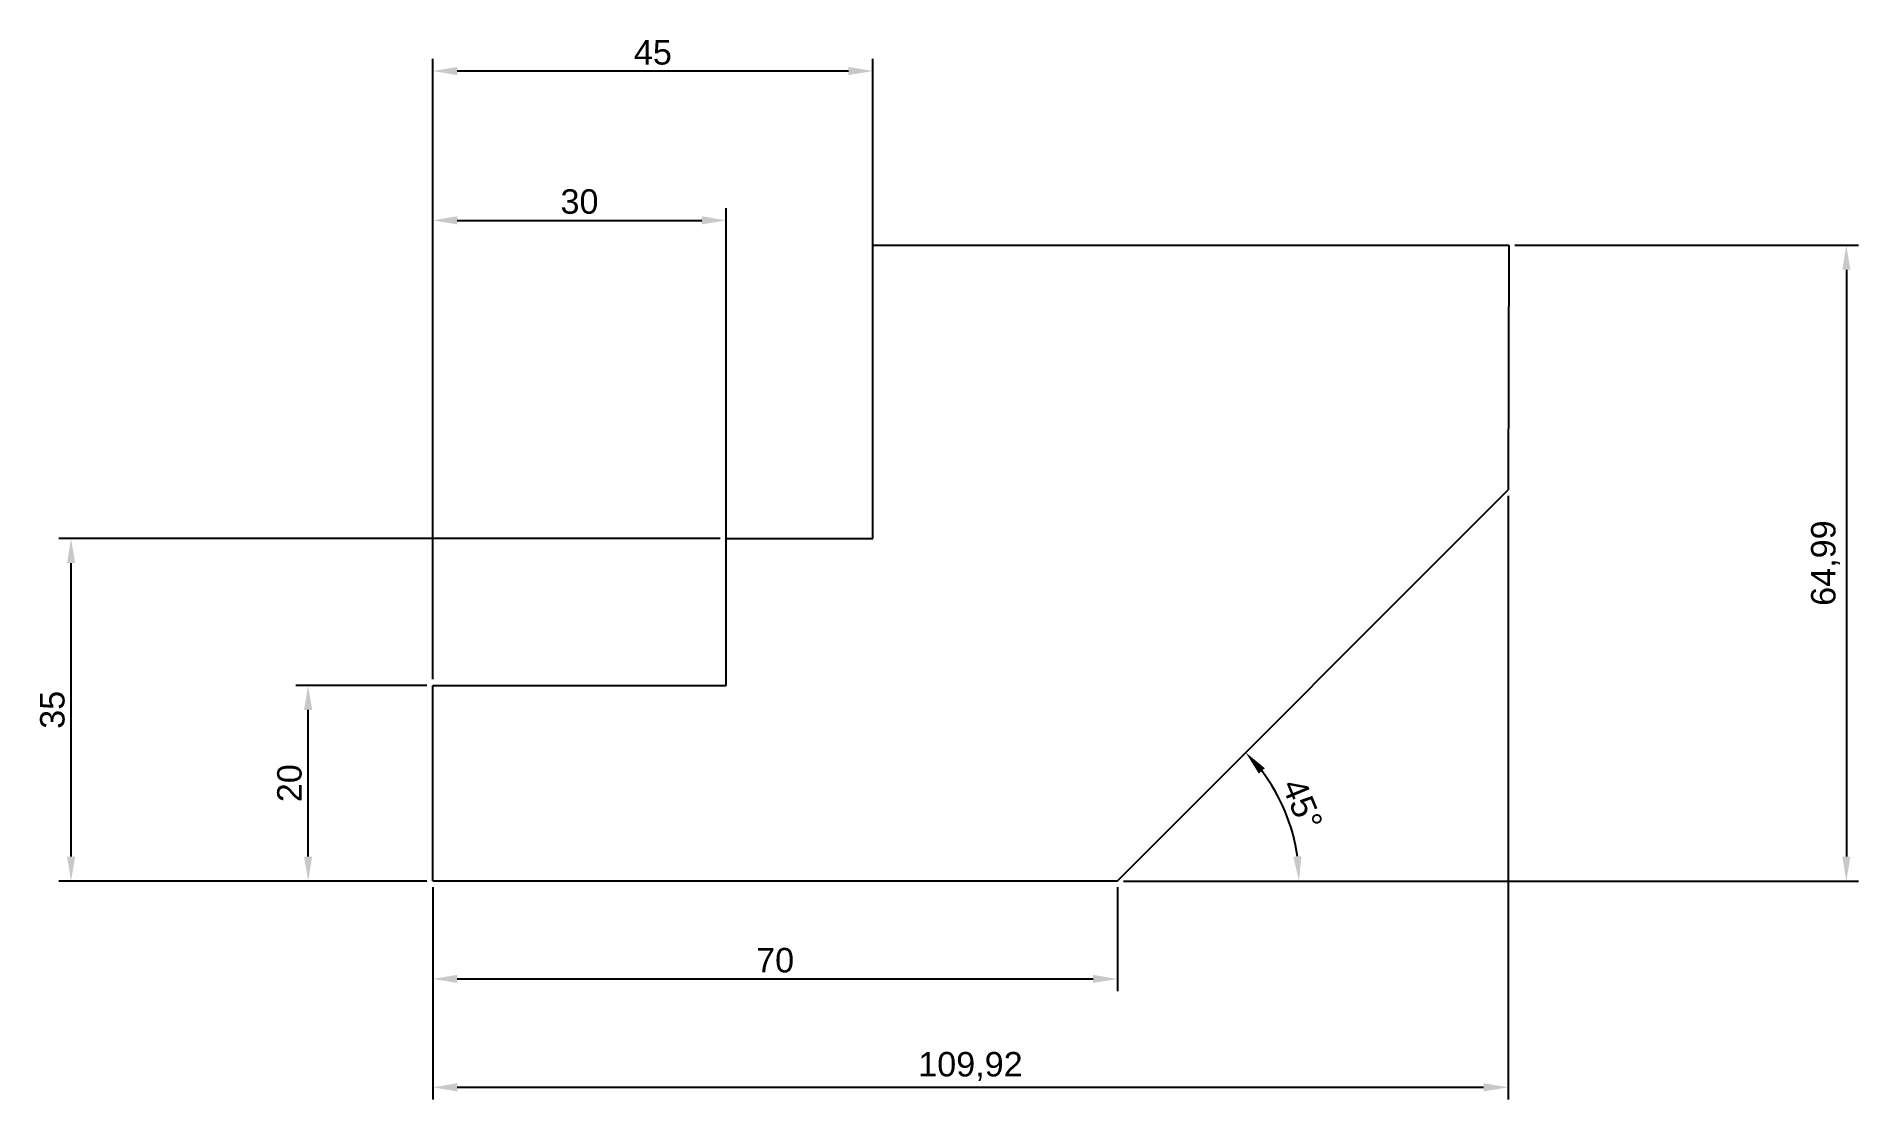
# Model space of a CAD drawing. Header units: millimetres. Extents: x 1559 to 1746, y 1408 to 1516.
import ezdxf

# ---------------------------------------------------------------- set-up
doc = ezdxf.new("R2010")
doc.units = ezdxf.units.MM
doc.styles.get("Standard").update_dxf_attribs({"font": 'arial.ttf'})
doc.dimstyles.new('ISO-25', dxfattribs={"dimtxt": 2.5, "dimasz": 2.5, "dimexe": 1.25, "dimexo": 0.625, "dimtad": 1, "dimtxsty": 'Standard', "dimcen": 2.5, "dimadec": 0, "dimazin": 0, "dimtfac": 1, "dimtmove": 0, "dimatfit": 3, "dimfxl": 1, "dimarcsym": 0})

# ---------------------------------------------------------------- blocks, each defined once
blk = doc.blocks.new('*D12')
at = {"color": 0, "lineweight": -2, "transparency": 16777216}
for p, q in [((1599.32, 1450.15), (1585.95, 1450.15)), ((1587.2, 1432.65), (1587.2, 1447.65)), ((1599.32, 1430.15), (1585.95, 1430.15))]:
    blk.add_line(p, q, dxfattribs=at)
at = {"color": 0, "transparency": 16777216}
for points in [[(1586.78, 1447.65), (1587.61, 1447.65), (1587.2, 1450.15)], [(1586.78, 1432.65), (1587.61, 1432.65), (1587.2, 1430.15)]]:
    blk.add_solid(points, dxfattribs=at)
at = {"layer": 'Defpoints', "color": 0, "transparency": 16777216}
for p in [(1587.2, 1450.15), (1599.94, 1450.15), (1599.94, 1430.15)]:
    blk.add_point(p, dxfattribs=at)
at = {"color": 0, "transparency": 16777216, "insert": (1585.3, 1440.15), "char_height": 2.5, "attachment_point": 5, "rotation": 90}
blk.add_mtext('20', dxfattribs=at)
blk = doc.blocks.new('*D14')
at = {"color": 0, "lineweight": -2, "transparency": 16777216}
for p, q in [((1629.32, 1465.15), (1561.71, 1465.15)), ((1562.96, 1432.65), (1562.96, 1462.65)), ((1599.32, 1430.15), (1561.71, 1430.15))]:
    blk.add_line(p, q, dxfattribs=at)
at = {"color": 0, "transparency": 16777216}
for points in [[(1562.55, 1462.65), (1563.38, 1462.65), (1562.96, 1465.15)], [(1562.55, 1432.65), (1563.38, 1432.65), (1562.96, 1430.15)]]:
    blk.add_solid(points, dxfattribs=at)
at = {"layer": 'Defpoints', "color": 0, "transparency": 16777216}
for p in [(1562.96, 1465.15), (1629.94, 1465.15), (1599.94, 1430.15)]:
    blk.add_point(p, dxfattribs=at)
at = {"color": 0, "transparency": 16777216, "insert": (1561.06, 1447.65), "char_height": 2.5, "attachment_point": 5, "rotation": 90}
blk.add_mtext('35', dxfattribs=at)
blk = doc.blocks.new('*D15')
at = {"color": 0, "lineweight": -2, "transparency": 16777216}
for p, q in [((1599.94, 1450.78), (1599.94, 1498.94)), ((1629.94, 1450.78), (1629.94, 1498.94)), ((1602.44, 1497.69), (1627.44, 1497.69))]:
    blk.add_line(p, q, dxfattribs=at)
at = {"color": 0, "transparency": 16777216}
for points in [[(1602.44, 1498.11), (1602.44, 1497.28), (1599.94, 1497.69)], [(1627.44, 1498.11), (1627.44, 1497.28), (1629.94, 1497.69)]]:
    blk.add_solid(points, dxfattribs=at)
at = {"layer": 'Defpoints', "color": 0, "transparency": 16777216}
for p in [(1629.94, 1497.69), (1599.94, 1450.15), (1629.94, 1450.15)]:
    blk.add_point(p, dxfattribs=at)
at = {"color": 0, "transparency": 16777216, "insert": (1614.94, 1499.6), "char_height": 2.5, "attachment_point": 5}
blk.add_mtext('30', dxfattribs=at)
blk = doc.blocks.new('*D16')
at = {"color": 0, "lineweight": -2, "transparency": 16777216}
for p, q in [((1599.94, 1450.78), (1599.94, 1514.21)), ((1602.44, 1512.96), (1642.44, 1512.96)), ((1644.94, 1485.78), (1644.94, 1514.21))]:
    blk.add_line(p, q, dxfattribs=at)
at = {"color": 0, "transparency": 16777216}
for points in [[(1602.44, 1513.37), (1602.44, 1512.54), (1599.94, 1512.96)], [(1642.44, 1513.37), (1642.44, 1512.54), (1644.94, 1512.96)]]:
    blk.add_solid(points, dxfattribs=at)
at = {"layer": 'Defpoints', "color": 0, "transparency": 16777216}
for p in [(1644.94, 1512.96), (1644.94, 1485.15), (1599.94, 1450.15)]:
    blk.add_point(p, dxfattribs=at)
at = {"color": 0, "transparency": 16777216, "insert": (1622.44, 1514.85), "char_height": 2.5, "attachment_point": 5}
blk.add_mtext('45', dxfattribs=at)
blk = doc.blocks.new('*D21')
at = {"color": 0, "lineweight": -2, "transparency": 16777216}
for p, q in [((1599.94, 1429.53), (1599.94, 1418.89)), ((1669.94, 1429.53), (1669.94, 1418.89)), ((1602.44, 1420.14), (1667.44, 1420.14))]:
    blk.add_line(p, q, dxfattribs=at)
at = {"color": 0, "transparency": 16777216}
for points in [[(1602.44, 1420.56), (1602.44, 1419.73), (1599.94, 1420.14)], [(1667.44, 1420.56), (1667.44, 1419.73), (1669.94, 1420.14)]]:
    blk.add_solid(points, dxfattribs=at)
at = {"layer": 'Defpoints', "color": 0, "transparency": 16777216}
for p in [(1599.94, 1430.15), (1669.94, 1430.15), (1669.94, 1420.14)]:
    blk.add_point(p, dxfattribs=at)
at = {"color": 0, "transparency": 16777216, "insert": (1634.94, 1422.04), "char_height": 2.5, "attachment_point": 5}
blk.add_mtext('70', dxfattribs=at)
blk = doc.blocks.new('*D25')
at = {"color": 0, "lineweight": -2, "transparency": 16777216}
for p, q in [((1710.57, 1495.14), (1745.71, 1495.14)), ((1744.46, 1492.64), (1744.46, 1432.65)), ((1670.57, 1430.15), (1745.71, 1430.15))]:
    blk.add_line(p, q, dxfattribs=at)
at = {"color": 0, "transparency": 16777216}
for points in [[(1744.04, 1492.64), (1744.87, 1492.64), (1744.46, 1495.14)], [(1744.04, 1432.65), (1744.87, 1432.65), (1744.46, 1430.15)]]:
    blk.add_solid(points, dxfattribs=at)
at = {"layer": 'Defpoints', "color": 0, "transparency": 16777216}
for p in [(1709.94, 1495.14), (1669.94, 1430.15), (1744.46, 1430.15)]:
    blk.add_point(p, dxfattribs=at)
at = {"color": 0, "transparency": 16777216, "insert": (1742.33, 1462.65), "char_height": 2.5, "attachment_point": 5, "rotation": 90}
blk.add_mtext('64,99', dxfattribs=at)
blk = doc.blocks.new('*D26')
at = {"color": 0, "lineweight": -2, "transparency": 16777216}
for p, q in [((1709.87, 1469.53), (1709.87, 1407.81)), ((1599.94, 1429.53), (1599.94, 1407.81)), ((1602.44, 1409.06), (1707.37, 1409.06))]:
    blk.add_line(p, q, dxfattribs=at)
at = {"color": 0, "transparency": 16777216}
for points in [[(1602.44, 1409.48), (1602.44, 1408.64), (1599.94, 1409.06)], [(1707.37, 1409.48), (1707.37, 1408.64), (1709.87, 1409.06)]]:
    blk.add_solid(points, dxfattribs=at)
at = {"layer": 'Defpoints', "color": 0, "transparency": 16777216}
for p in [(1709.87, 1470.15), (1599.94, 1430.15), (1709.87, 1409.06)]:
    blk.add_point(p, dxfattribs=at)
at = {"color": 0, "transparency": 16777216, "insert": (1654.91, 1411.19), "char_height": 2.5, "attachment_point": 5}
blk.add_mtext('109,92', dxfattribs=at)
blk = doc.blocks.new('*D27')
at = {"color": 0, "lineweight": -2, "transparency": 16777216}
blk.add_line((1670.57, 1430.15), (1689.75, 1430.15), dxfattribs=at)
blk.add_arc((1669.94, 1430.15), 18.56, 7.7239, 37.3307, dxfattribs=at)
at = {"color": 0, "transparency": 16777216}
for points in [[(1684.39, 1441.13), (1685.01, 1441.68), (1683.05, 1443.29)], [(1688.75, 1432.68), (1687.92, 1432.62), (1688.5, 1430.15)]]:
    blk.add_solid(points, dxfattribs=at)
at = {"layer": 'Defpoints', "color": 0, "transparency": 16777216}
for p in [(1709.87, 1470.15), (1687.87, 1434.96), (1599.94, 1430.15), (1669.94, 1430.15), (1669.94, 1430.15)]:
    blk.add_point(p, dxfattribs=at)
at = {"color": 0, "transparency": 16777216, "insert": (1688.84, 1437.99), "char_height": 2.5, "attachment_point": 5, "rotation": 292.5273}
blk.add_mtext('45°', dxfattribs=at)

msp = doc.modelspace()

# ---------------------------------------------------------------- linework, layer by layer
for p, q in [((1644.944, 1465.153), (1644.944, 1495.14)), ((1644.944, 1495.14), (1709.944, 1495.14)), ((1709.944, 1495.14), (1709.867, 1470.152)), ((1644.944, 1485.153), (1644.944, 1485.153)), ((1669.944, 1430.153), (1709.867, 1470.152)), ((1629.944, 1450.153), (1629.944, 1465.153)), ((1629.944, 1465.153), (1644.944, 1465.153)), ((1599.944, 1430.153), (1599.944, 1450.153)), ((1599.944, 1450.153), (1629.944, 1450.153)), ((1599.944, 1430.153), (1669.944, 1430.153))]:
    msp.add_line(p, q)

# ---------------------------------------------------------------- dimensions: what is measured, and where the dimension line sits
at = {"color": 30, "true_color": 0xf8991e}
dim = msp.add_linear_dim(base=(1644.944, 1512.955), p1=(1599.944, 1450.153), p2=(1644.944, 1485.153), dimstyle='ISO-25', dxfattribs=at)
dim.commit()
dim.dimension.update_dxf_attribs({"geometry": '*D16', "text_midpoint": (1622.444, 1514.851)})
at = {"color": 85, "true_color": 0x58ba48}
dim = msp.add_linear_dim(base=(1629.944, 1497.693), p1=(1599.944, 1450.153), p2=(1629.944, 1450.153), dimstyle='ISO-25', dxfattribs=at)
dim.commit()
dim.dimension.update_dxf_attribs({"geometry": '*D15', "text_midpoint": (1614.944, 1497.693), "dimtype": 160})
at = {"color": 2, "true_color": 0xf1eb1f}
dim = msp.add_linear_dim(base=(1744.456, 1430.153), p1=(1709.944, 1495.14), p2=(1669.944, 1430.153), angle=90, dimstyle='ISO-25', dxfattribs=at)
dim.commit()
dim.dimension.update_dxf_attribs({"geometry": '*D25', "text_midpoint": (1742.329, 1462.647)})
at = {"color": 4}
dim = msp.add_linear_dim(base=(1709.867, 1409.059), p1=(1599.944, 1430.153), p2=(1709.867, 1470.152), dimstyle='ISO-25', dxfattribs=at)
dim.commit()
dim.dimension.update_dxf_attribs({"geometry": '*D26', "text_midpoint": (1654.905, 1411.186)})
dim = msp.add_angular_dim_2l(base=(1687.869, 1434.963), line1=((1599.944, 1430.153), (1669.944, 1430.153)), line2=((1669.944, 1430.153), (1709.867, 1470.152)), dimstyle='ISO-25', dxfattribs=at)
dim.commit()
dim.dimension.update_dxf_attribs({"geometry": '*D27', "text_midpoint": (1688.839, 1437.99)})
at = {"color": 11, "true_color": 0xf27172}
dim = msp.add_linear_dim(base=(1562.963, 1465.153), p1=(1599.944, 1430.153), p2=(1629.944, 1465.153), angle=90, dimstyle='ISO-25', dxfattribs=at)
dim.commit()
dim.dimension.update_dxf_attribs({"geometry": '*D14', "text_midpoint": (1561.061, 1447.653)})
at = {"color": 215, "true_color": 0xa953a0}
dim = msp.add_linear_dim(base=(1587.197, 1450.153), p1=(1599.944, 1430.153), p2=(1599.944, 1450.153), angle=90, dimstyle='ISO-25', dxfattribs=at)
dim.commit()
dim.dimension.update_dxf_attribs({"geometry": '*D12', "text_midpoint": (1585.295, 1440.153)})
at = {"color": 3}
dim = msp.add_linear_dim(base=(1669.944, 1420.143), p1=(1599.944, 1430.153), p2=(1669.944, 1430.153), dimstyle='ISO-25', dxfattribs=at)
dim.commit()
dim.dimension.update_dxf_attribs({"geometry": '*D21', "text_midpoint": (1634.944, 1422.045)})

doc.saveas('drawing.dxf')
